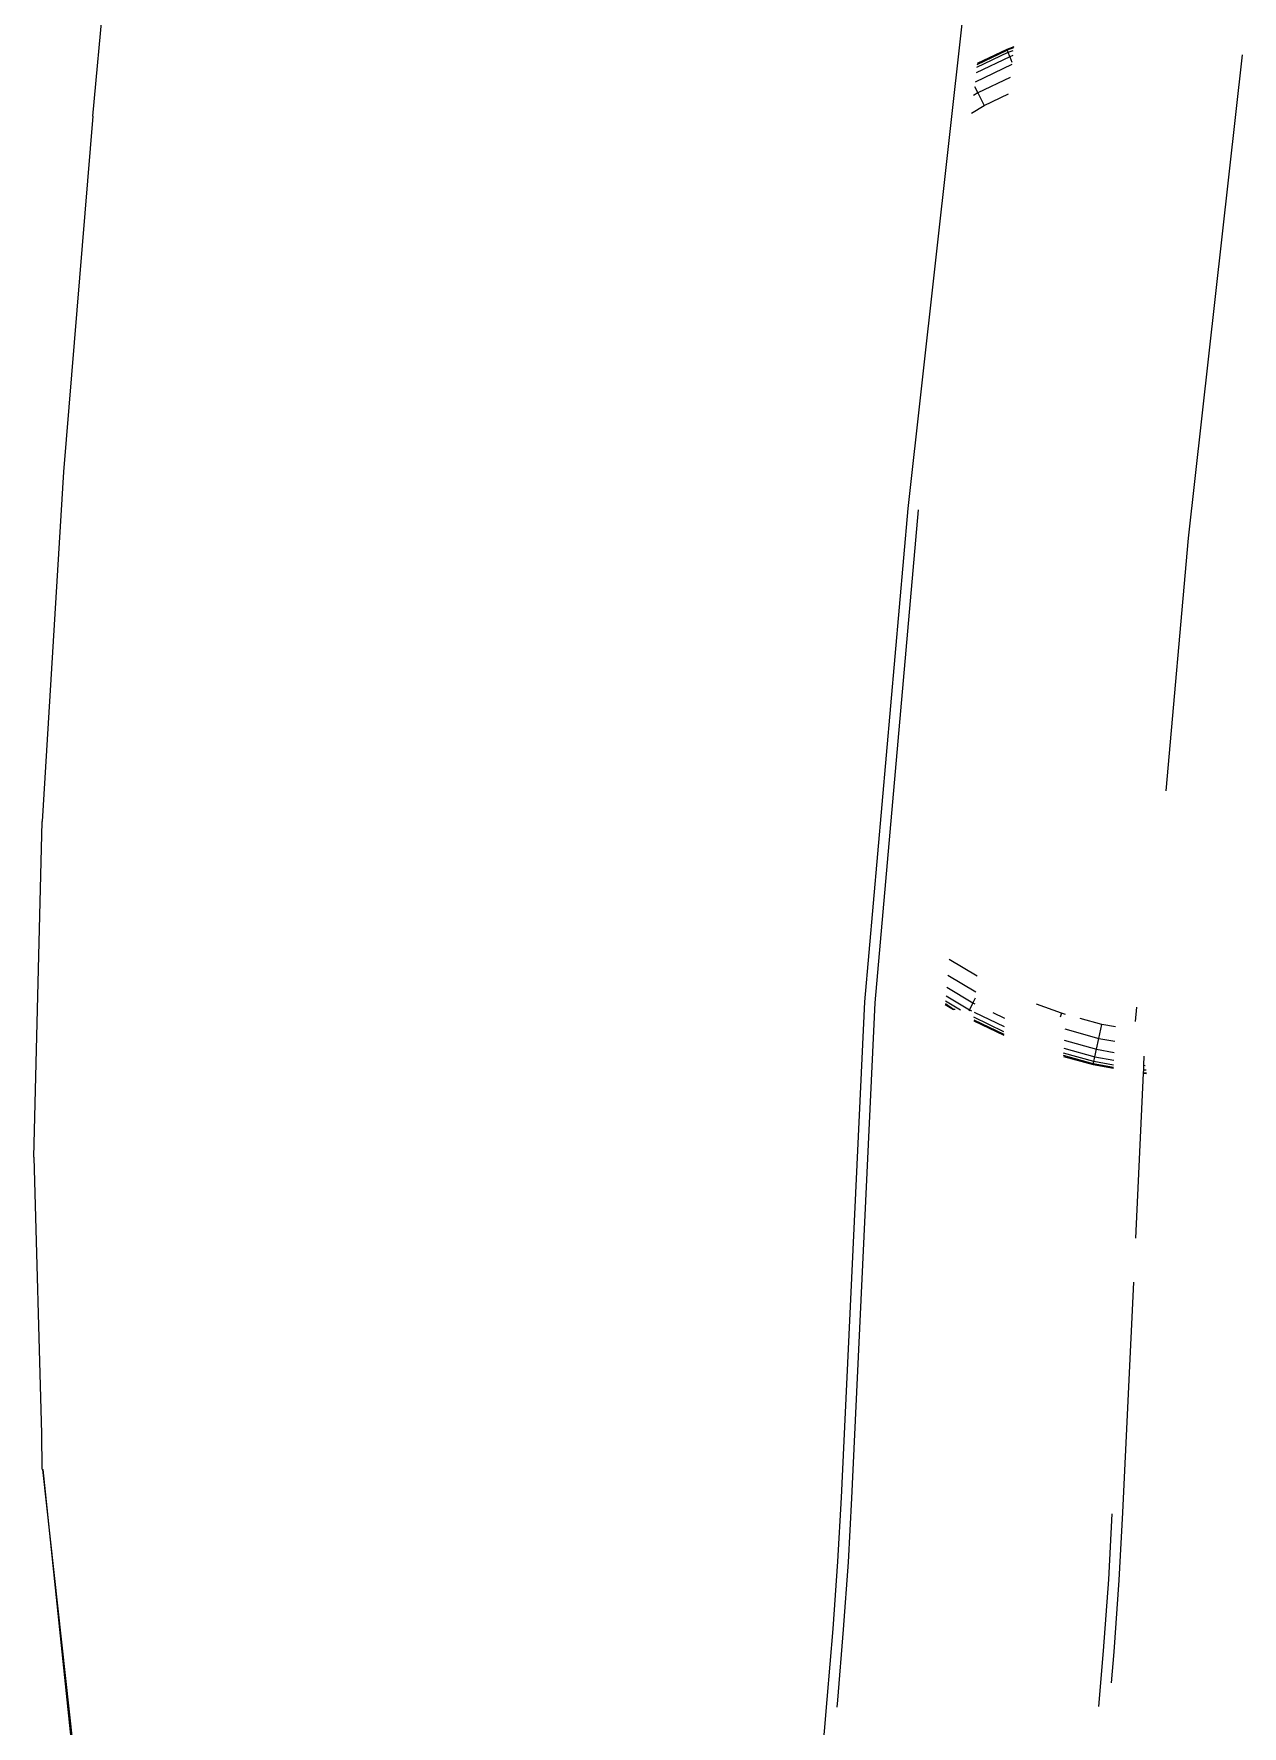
# Model space of a CAD drawing. Header units: millimetres. Extents: x -41292 to 298682, y -22072 to 33155.
# Drawn here: x 30560.4 to 30619.7, y -10326.4 to -10243.4 of the extents above; entities that cross this region are included whole.
import ezdxf

# ---------------------------------------------------------------- set-up
doc = ezdxf.new("R2010")
doc.units = ezdxf.units.MM

# ---------------------------------------------------------------- blocks, each defined once
blk = doc.blocks.new('rmfnasesx')
for p, q in [((58026.569, 5265.024), (58028.19, 5282.292)), ((58069.231, 5269.703), (58066.56, 5245.776)), ((58071.754, 5268.427), (58071.42, 5268.302)), ((58071.564, 5267.944), (58069.914, 5267.152)), ((58069.946, 5267.424), (58071.477, 5268.159)), ((58069.961, 5267.559), (58071.434, 5268.266)), ((58071.42, 5268.302), (58069.967, 5267.605)), ((58071.434, 5268.266), (58071.42, 5268.302)), ((58071.749, 5268.384), (58071.434, 5268.266)), ((58071.477, 5268.159), (58071.434, 5268.266)), ((58071.477, 5268.159), (58071.735, 5268.255)), ((58071.564, 5267.944), (58071.477, 5268.159)), ((58071.706, 5267.997), (58071.564, 5267.944)), ((58071.564, 5267.944), (58071.67, 5267.679)), ((58082.964, 5268.031), (58080.317, 5244.319)), ((58071.657, 5267.562), (58069.862, 5266.7)), ((58071.587, 5266.93), (58069.998, 5266.167)), ((58069.998, 5266.167), (58069.786, 5266.041)), ((58069.837, 5266.486), (58069.998, 5266.167)), ((58069.998, 5266.167), (58070.311, 5265.548)), ((58070.311, 5265.548), (58071.496, 5266.117)), ((58069.686, 5265.177), (58070.311, 5265.548)), ((58026.569, 5265.024), (58025.13, 5247.587)), ((58025.13, 5247.587), (58024.092, 5230.423)), ((58066.56, 5245.776), (58064.43, 5221.572)), ((58067.075, 5245.717), (58064.947, 5221.535)), ((58080.317, 5244.319), (58079.226, 5231.924)), ((58023.677, 5213.955), (58024.092, 5230.423)), ((58069.966, 5222.834), (58068.592, 5223.651)), ((58068.525, 5222.886), (58069.899, 5222.069)), ((58068.473, 5222.291), (58069.755, 5221.528)), ((58064.43, 5221.572), (58063.281, 5197.257)), ((58064.947, 5221.535), (58063.799, 5197.229)), ((58068.398, 5221.441), (58068.801, 5221.201)), ((58068.801, 5221.201), (58068.402, 5221.484)), ((58069.145, 5221.176), (58068.413, 5221.611)), ((58068.435, 5221.866), (58069.581, 5221.184)), ((58068.887, 5221.195), (58068.801, 5221.201)), ((58069.581, 5221.184), (58069.561, 5221.145)), ((58069.755, 5221.528), (58069.581, 5221.184)), ((58069.581, 5221.184), (58069.683, 5221.136)), ((58069.872, 5221.76), (58069.755, 5221.528)), ((58069.755, 5221.528), (58069.847, 5221.484)), ((58074.094, 5221.016), (58072.878, 5221.472)), ((58077.772, 5221.314), (58077.711, 5220.619)), ((58069.794, 5220.655), (58071.268, 5219.948)), ((58069.796, 5220.697), (58071.27, 5219.99)), ((58071.276, 5220.115), (58069.802, 5220.822)), ((58069.813, 5221.073), (58071.288, 5220.366)), ((58070.733, 5221.059), (58071.308, 5220.783)), ((58074.094, 5221.016), (58074.036, 5220.827)), ((58074.301, 5220.959), (58074.094, 5221.016)), ((58076.073, 5220.469), (58075.017, 5220.761)), ((58075.927, 5219.788), (58076.073, 5220.469)), ((58076.744, 5220.347), (58076.073, 5220.469)), ((58074.235, 5219.694), (58075.813, 5219.258)), ((58074.261, 5220.248), (58075.927, 5219.788)), ((58075.813, 5219.258), (58075.927, 5219.788)), ((58075.927, 5219.788), (58076.711, 5219.645)), ((58074.197, 5218.903), (58075.65, 5218.501)), ((58075.658, 5218.539), (58074.199, 5218.942)), ((58075.682, 5218.653), (58074.205, 5219.061)), ((58074.216, 5219.298), (58075.731, 5218.88)), ((58075.658, 5218.539), (58075.682, 5218.653)), ((58075.682, 5218.653), (58075.731, 5218.88)), ((58076.655, 5218.476), (58075.682, 5218.653)), ((58075.731, 5218.88), (58075.813, 5219.258)), ((58075.731, 5218.88), (58076.666, 5218.71)), ((58075.813, 5219.258), (58076.685, 5219.099)), ((58078.144, 5218.906), (58078.128, 5218.466)), ((58075.65, 5218.501), (58075.658, 5218.539)), ((58075.65, 5218.501), (58076.648, 5218.32)), ((58076.65, 5218.359), (58075.658, 5218.539)), ((58078.11, 5218.079), (58077.723, 5209.991)), ((58078.111, 5218.118), (58078.11, 5218.079)), ((58078.11, 5218.079), (58078.274, 5218.064)), ((58078.117, 5218.234), (58078.111, 5218.118)), ((58078.111, 5218.118), (58078.268, 5218.104)), ((58078.128, 5218.466), (58078.117, 5218.234)), ((58078.25, 5218.222), (58078.117, 5218.234)), ((58078.128, 5218.466), (58078.213, 5218.458)), ((58023.677, 5213.955), (58024.06, 5200.394)), ((58077.625, 5207.824), (58077.092, 5196.526)), ((58024.06, 5200.394), (58024.076, 5198.665)), ((58024.076, 5198.665), (58024.118, 5198.63)), ((58025.612, 5185.111), (58024.118, 5198.63)), ((58024.118, 5198.63), (58025.54, 5184.978)), ((58063.281, 5197.257), (58063.116, 5194.124)), ((58063.799, 5197.229), (58063.634, 5194.09)), ((58076.568, 5196.454), (58076.4, 5193.247)), ((58077.092, 5196.526), (58076.917, 5193.213)), ((58063.116, 5194.124), (58062.877, 5190.828)), ((58063.634, 5194.09), (58063.395, 5190.786)), ((58076.4, 5193.247), (58076.146, 5189.739)), ((58076.917, 5193.213), (58076.663, 5189.696)), ((58062.877, 5190.828), (58062.591, 5187.361)), ((58063.395, 5190.786), (58063.107, 5187.315)), ((58076.146, 5189.739), (58075.92, 5187.005)), ((58076.663, 5189.696), (58076.537, 5188.174)), ((58062.591, 5187.361), (58062.286, 5183.808)), ((58063.107, 5187.315), (58063.078, 5186.98))]:
    blk.add_line(p, q)

msp = doc.modelspace()

# ---------------------------------------------------------------- block references
msp.add_blockref('rmfnasesx', (-27463.272, -15512.431))

doc.saveas('drawing.dxf')
